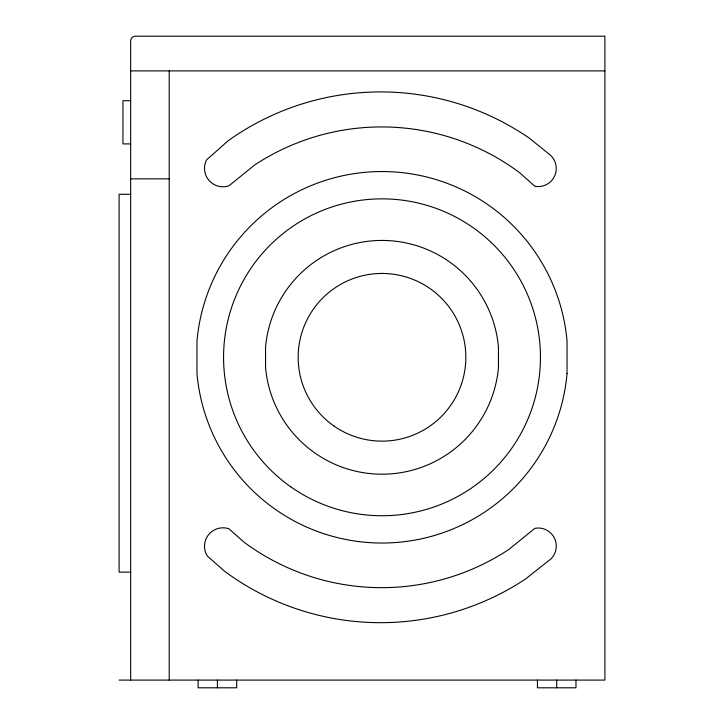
<?xml version="1.0" encoding="UTF-8"?>
<svg xmlns="http://www.w3.org/2000/svg" width="724" height="724" viewBox="0 0 724 724"><rect width="100%" height="100%" fill="white"/><g stroke="black" fill="none" stroke-linecap="round" stroke-linejoin="round"><path stroke-width="1.09" d="M130.664 70.898L604.902 70.898M130.664 100.727L122.953 100.727L122.953 143.904L130.664 143.904M130.664 178.855L169.217 178.855M130.664 194.276L119.098 194.276L119.098 572.132L130.664 572.132M119.098 680.089L604.902 680.089L604.902 36.2L135.135 36.2A4.914 4.914 0 0 0 130.664 40.671L130.664 680.089M536.303 186.484L534.755 186.186L519.732 172.792A230.875 230.875 0 0 0 255.002 164.755L229.074 185.688L227.019 186.349A18.471 18.471 0 0 1 206.593 159.823L228.576 140.429A262.35 262.35 0 0 1 529.525 138.302L548.801 153.868A18.091 18.091 0 0 1 536.294 186.493M227.553 528.375L229.074 528.909L244.133 542.249A230.884 230.884 0 0 0 508.891 549.426L534.755 528.411L536.647 528.077A18.082 18.082 0 0 1 550.937 558.91L525.443 579.055A262.341 262.341 0 0 1 224.585 571.272L207.462 556.132L206.349 554.276A18.462 18.462 0 0 1 227.544 528.375M575.987 680.089L575.987 687.8L537.434 687.8L537.434 680.089M556.711 680.089L556.711 687.8M236.694 680.089L236.694 687.8L198.132 687.8L198.132 680.089M217.417 680.089L217.417 687.8M169.217 70.898L169.217 680.089M567.046 373.484L567.046 341.104A185.742 185.742 0 0 0 196.973 341.113L196.973 373.484A185.742 185.742 0 0 0 382.01 543.036A185.742 185.742 0 0 0 567.037 373.484M498.456 367.484L498.456 347.113A116.899 116.899 0 0 0 265.554 347.104L265.554 367.484A116.899 116.899 0 0 0 382.01 474.193A116.899 116.899 0 0 0 498.465 367.484M333.918 425.974A83.839 83.839 0 0 0 465.523 364.606A83.839 83.839 0 0 0 346.579 281.31A83.839 83.839 0 0 0 333.918 425.974M291.129 487.089A158.447 158.447 0 0 0 539.851 371.104A158.447 158.447 0 0 0 315.049 213.698A158.447 158.447 0 0 0 291.129 487.089"/></g></svg>
